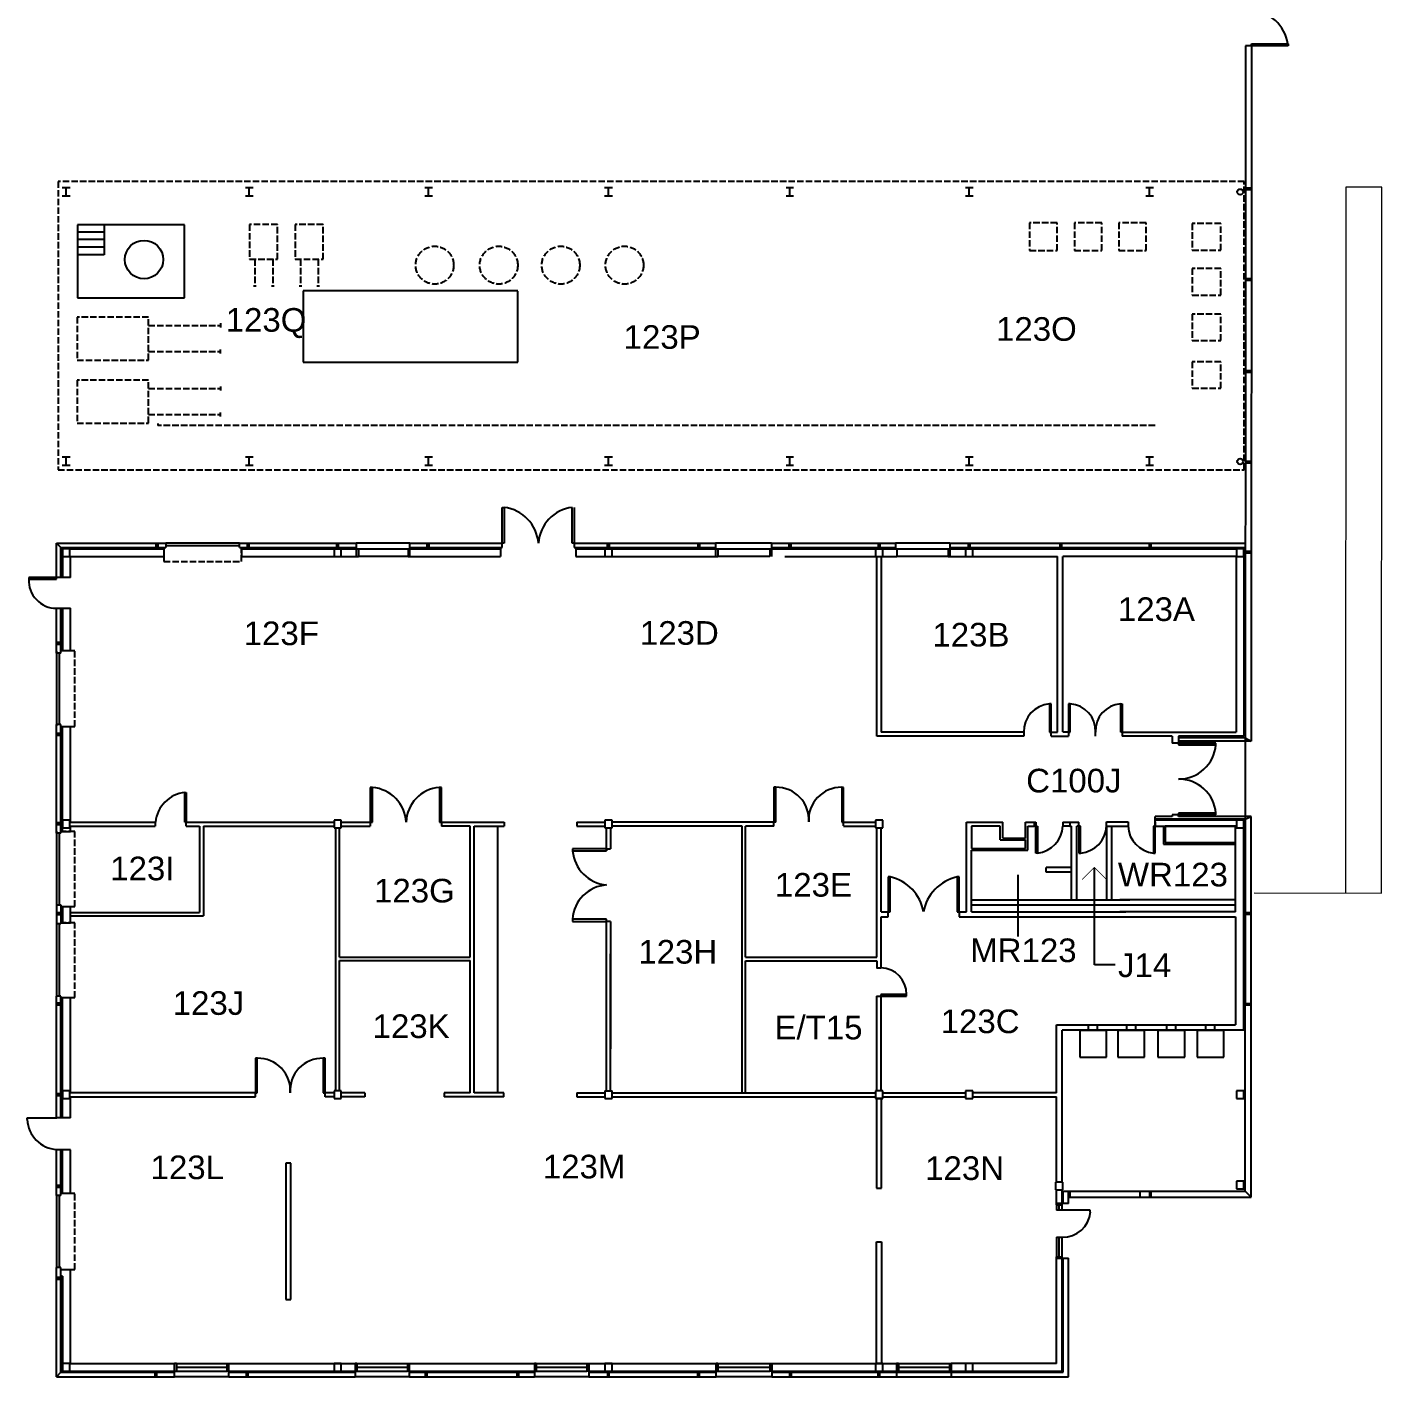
# Model space of a CAD drawing. Header units: inches. Extents: x -3488 to 2453, y 689 to 3968.
# Drawn here: x -1824 to -17, y 689 to 2488 of the extents above; entities that cross this region are included whole.
import ezdxf

# ---------------------------------------------------------------- set-up
doc = ezdxf.new("R2010")
doc.units = ezdxf.units.IN
doc.header["$LTSCALE"] = 96
doc.header["$MEASUREMENT"] = 0
doc.linetypes.add('HIDDEN', pattern=[0.12, 0.09, -0.03])
for name, color, linetype in [('A-DOOR', 4, 'CONTINUOUS'), ('A-EDIT', 9, 'CONTINUOUS'), ('A-FURN', 3, 'CONTINUOUS'), ('A-GLAZ', 3, 'CONTINUOUS'), ('A-PFLR-TEXT', 3, 'CONTINUOUS'), ('A-ROOF-OTLN', 6, 'HIDDEN'), ('A-WALL', 5, 'CONTINUOUS'), ('A-WALL-JAMB', 6, 'CONTINUOUS'), ('ARCH', 9, 'CONTINUOUS'), ('S-COLS', 6, 'CONTINUOUS')]:
    doc.layers.add(name, color=color, linetype=linetype)
doc.layers.add('L-SITE-WALK', color=6, linetype='CONTINUOUS', lineweight=0)
doc.styles.get("Standard").update_dxf_attribs({"font": 'arial.ttf'})

msp = doc.modelspace()

# ---------------------------------------------------------------- linework, layer by layer
at = {"layer": 'A-DOOR'}
for p, q in [((-191.5, 2465.9), (-142.4, 2465.9)), ((-191.5, 2463.1), (-191.5, 2465.9)), ((-142.4, 2463.1), (-191.5, 2463.1)), ((-142.4, 2465.9), (-142.4, 2463.1)), ((-1190.2, 1848.1), (-1187.7, 1848.1)), ((-1190.2, 1800.5), (-1190.2, 1848.1)), ((-1187.7, 1848.1), (-1187.7, 1800.5)), ((-1096.9, 1800.5), (-1096.9, 1848.1)), ((-1094.4, 1848.1), (-1094.4, 1800.5)), ((-1784.7, 1752.3), (-1784.7, 1800.5)), ((-1540.7, 1796.6), (-1639, 1796.6)), ((-1540.7, 1800.3), (-1638.6, 1800.3)), ((-1187.7, 1800.5), (-1190.2, 1800.5)), ((-1094.4, 1800.5), (-1096.9, 1800.5)), ((-1821.6, 1754.4), (-1821.6, 1752.3)), ((-1765.8, 1754.4), (-1821.6, 1754.4)), ((-1821.6, 1752.3), (-1784.7, 1752.3)), ((-1784.6, 1656.6), (-1784.6, 1556.8)), ((-1781, 1653.9), (-1781, 1558.7)), ((-460.6, 1586.2), (-460.6, 1548.5)), ((-458.5, 1586.2), (-460.6, 1586.2)), ((-458.5, 1548.5), (-458.5, 1586.2)), ((-435.1, 1586.2), (-435.1, 1548.5)), ((-432.9, 1586.2), (-435.1, 1586.2)), ((-432.9, 1548.5), (-432.9, 1586.2)), ((-365.7, 1548.5), (-365.7, 1586.2)), ((-365.7, 1586.2), (-363.6, 1586.2)), ((-363.6, 1586.2), (-363.6, 1548.5)), ((-460.6, 1548.5), (-458.5, 1548.5)), ((-435.1, 1548.5), (-432.9, 1548.5)), ((-399.3, 1542.9), (-399.3, 1548.5)), ((-363.6, 1548.5), (-365.7, 1548.5)), ((-363.6, 1548.5), (-365.7, 1548.5)), ((-288.7, 1533.6), (-288.7, 1531.4)), ((-238.9, 1533.6), (-288.7, 1533.6)), ((-288.7, 1531.4), (-238.9, 1531.4)), ((-238.9, 1531.4), (-238.9, 1533.6)), ((-1613.4, 1428.5), (-1613.4, 1468.2)), ((-1613.4, 1468.2), (-1611.6, 1468.2)), ((-1611.6, 1468.2), (-1611.6, 1428.5)), ((-1366.2, 1474.7), (-1366.2, 1428.5)), ((-1363.2, 1474.7), (-1366.2, 1474.7)), ((-1363.2, 1428.5), (-1363.2, 1474.7)), ((-1274.1, 1474.7), (-1274.1, 1428.5)), ((-1271.2, 1474.7), (-1274.1, 1474.7)), ((-1271.2, 1428.5), (-1271.2, 1474.7)), ((-828, 1474.9), (-828, 1428.5)), ((-825.4, 1474.9), (-828, 1474.9)), ((-825.4, 1428.5), (-825.4, 1474.9)), ((-737.7, 1474.8), (-737.7, 1428.6)), ((-735.1, 1474.8), (-737.7, 1474.8)), ((-735.1, 1428.6), (-735.1, 1474.8)), ((-1611.6, 1428.5), (-1613.4, 1428.5)), ((-1613.4, 1428.5), (-1611.6, 1428.5)), ((-1366.2, 1428.5), (-1363.2, 1428.5)), ((-1274.1, 1428.5), (-1271.2, 1428.5)), ((-825.4, 1428.5), (-828, 1428.5)), ((-737.7, 1428.6), (-735.1, 1428.6)), ((-319.8, 1387.3), (-319.8, 1435.9)), ((-288.7, 1440.4), (-288.7, 1438.2)), ((-238.9, 1440.4), (-288.7, 1440.4)), ((-288.7, 1438.2), (-238.9, 1438.2)), ((-238.9, 1438.2), (-238.9, 1440.4)), ((-1784.7, 1416.6), (-1784.7, 1316.8)), ((-1780.8, 1413.7), (-1780.8, 1318.1)), ((-478.9, 1423.3), (-476.7, 1423.3)), ((-478.9, 1387.3), (-478.9, 1423.3)), ((-476.7, 1423.3), (-476.7, 1387.3)), ((-421.4, 1423.3), (-421.4, 1387.3)), ((-419.2, 1423.3), (-421.4, 1423.3)), ((-419.2, 1387.3), (-419.2, 1423.3)), ((-319.8, 1423.3), (-322, 1423.3)), ((-322, 1423.3), (-322, 1387.3)), ((-1051.2, 1393.1), (-1096.5, 1393.1)), ((-1096.5, 1393.1), (-1096.5, 1390.1)), ((-1051.2, 1393.1), (-1051.2, 1390.1)), ((-1051.2, 1390.1), (-1051.2, 1393.1)), ((-1096.5, 1390.1), (-1051.2, 1390.1)), ((-476.7, 1387.3), (-478.9, 1387.3)), ((-421.4, 1387.3), (-419.2, 1387.3)), ((-322, 1387.3), (-319.8, 1387.3)), ((-675.6, 1355.4), (-675.6, 1308.8)), ((-673.1, 1355.4), (-675.6, 1355.4)), ((-673.1, 1308.8), (-673.1, 1355.4)), ((-583.7, 1355.4), (-583.7, 1308.8)), ((-581.2, 1355.4), (-583.7, 1355.4)), ((-581.2, 1308.8), (-581.2, 1355.4)), ((-675.6, 1308.8), (-673.1, 1308.8)), ((-583.7, 1308.8), (-581.2, 1308.8)), ((-1784.5, 1292.8), (-1784.5, 1196.7)), ((-1781, 1292.7), (-1781, 1196.6)), ((-1051.2, 1299.2), (-1096.5, 1299.2)), ((-1096.5, 1299.2), (-1096.5, 1296.2)), ((-1096.5, 1296.2), (-1051.2, 1296.2)), ((-1051.2, 1296.2), (-1051.2, 1299.2)), ((-1051.2, 1296.2), (-1051.2, 1299.2)), ((-685.3, 1198.8), (-685.3, 1196.4)), ((-651.2, 1198.8), (-685.3, 1198.8)), ((-685.3, 1196.4), (-651.2, 1196.4)), ((-651.2, 1196.4), (-651.2, 1198.8)), ((-1519.4, 1113.9), (-1519.4, 1067.6)), ((-1516.8, 1113.9), (-1519.4, 1113.9)), ((-1516.8, 1067.6), (-1516.8, 1113.9)), ((-1429.1, 1113.8), (-1429.1, 1067.6)), ((-1426.5, 1113.8), (-1429.1, 1113.8)), ((-1426.5, 1067.6), (-1426.5, 1113.8)), ((-1519.4, 1067.6), (-1516.8, 1067.6)), ((-1429.1, 1067.6), (-1426.5, 1067.6)), ((-1823.7, 1031.9), (-1823.7, 1034.5)), ((-1823.7, 1034.5), (-1784.1, 1034.5)), ((-1784.5, 930.6), (-1784.5, 834.8)), ((-1781, 930.6), (-1781, 835.1)), ((-406.2, 911.1), (-443.9, 911.1)), ((-406.2, 909), (-406.2, 911.1))]:
    msp.add_line(p, q, dxfattribs=at)
at = {"layer": 'A-DOOR', "linetype": 'HIDDEN'}
for p, q in [((-1538, 1775.8), (-1538, 1794.2)), ((-1641.5, 1783), (-1641.5, 1775.8)), ((-1641.5, 1775.8), (-1538, 1775.8)), ((-1760.2, 1656.9), (-1778.6, 1656.9)), ((-1760.2, 1555.8), (-1760.2, 1656.9)), ((-1767.4, 1555.8), (-1760.2, 1555.8)), ((-1760, 1415.8), (-1778.4, 1415.8)), ((-1760, 1315.9), (-1760, 1415.8)), ((-1767.2, 1315.9), (-1760, 1315.9)), ((-1760.2, 1294.3), (-1778.6, 1294.3)), ((-1760.2, 1194.6), (-1760.2, 1294.3)), ((-1767.4, 1194.6), (-1760.2, 1194.6)), ((-1760.2, 933.6), (-1778.6, 933.6)), ((-1760.2, 832.1), (-1760.2, 933.6)), ((-1767.4, 832.1), (-1760.2, 832.1))]:
    msp.add_line(p, q, dxfattribs=at)
at = {"layer": 'A-DOOR'}
for centre, radius, start, end in [((-194.9, 2457.9), 52.8, 8.6874, 86.4389), ((-1194.4, 1795.8), 52.7, 5.0794, 82.6595), ((-1090.8, 1797.2), 51.2, 96.7675, 176.3283), ((-1784.4, 1750.7), 37.2, 177.4896, 269.6268), ((-457.8, 1549.4), 36.9, 94.4781, 181.8161), ((-435.4, 1550.1), 36.2, 357.4937, 85.965), ((-363.2, 1550.1), 36.2, 94.035, 182.5063), ((-288.3, 1535.5), 49.6, 269.6, 355.2487), ((-288.3, 1436.3), 49.6, 4.7513, 90.4), ((-1608.2, 1423.8), 44.7, 96.5373, 173.8946), ((-1367.5, 1425.7), 49.2, 3.2218, 84.9981), ((-1270.4, 1426.9), 48, 94.4501, 178.1287), ((-824.6, 1431.7), 43.2, 355.997, 91.0133), ((-738.5, 1431.7), 43.2, 88.9867, 184.003), ((-480.6, 1424.9), 37.9, 275.9668, 357.5103), ((-422.2, 1424.9), 37.7, 274.8311, 357.5889), ((-318, 1424.9), 37.9, 182.4897, 264.0332), ((-1046.5, 1394.7), 50.2, 185.1657, 264.6557), ((-684.7, 1299.9), 56.7, 9.0025, 78.1595), ((-571.2, 1298.4), 58.4, 102.3417, 169.7594), ((-1048.1, 1296.3), 48.5, 93.5907, 176.5878), ((-686.3, 1199.3), 35.1, 359.2057, 88.3799), ((-1516, 1070.6), 43.2, 355.997, 91.0133), ((-1429.9, 1070.6), 43.2, 88.9867, 184.003), ((-1781.2, 1034.5), 42.6, 183.4892, 266.0788), ((-442.2, 911.5), 36.2, 267.4937, 355.965)]:
    msp.add_arc(centre, radius, start, end, dxfattribs=at)
at = {"layer": 'A-EDIT'}
for p, q in [((-1651.5, 1794.6), (-1651.5, 1800.5)), ((-1649.2, 1794.6), (-1649.2, 1800.5)), ((-688.8, 1794.6), (-688.8, 1800.5)), ((-686.5, 1794.6), (-686.5, 1800.5)), ((-1414.5, 1431), (-1414.5, 1420.8)), ((-1404.9, 1431), (-1414.5, 1431)), ((-1404.9, 1420.8), (-1404.9, 1431)), ((-1053.4, 1431), (-1053.4, 1420.8)), ((-1043.7, 1431), (-1053.4, 1431)), ((-1043.7, 1420.8), (-1043.7, 1431)), ((-682.9, 1431), (-692.6, 1431)), ((-692.6, 1431), (-692.6, 1420.8)), ((-682.9, 1420.8), (-682.9, 1431)), ((-481.2, 1428.5), (-481.2, 1423.3)), ((-478.9, 1428.5), (-478.9, 1423.3)), ((-319.8, 1428.8), (-319.8, 1423.3)), ((-1414.5, 1420.8), (-1404.9, 1420.8)), ((-1196.5, 1423.3), (-1196.5, 1067.6)), ((-1053.4, 1420.8), (-1043.7, 1420.8)), ((-692.6, 1420.8), (-682.9, 1420.8)), ((-478.9, 1423.3), (-481.2, 1423.3)), ((-408.6, 1150.6), (-408.6, 1158.1)), ((-396.7, 1150.6), (-396.7, 1158.1)), ((-357.7, 1150.6), (-357.7, 1158.1)), ((-345.7, 1150.6), (-345.7, 1158.1)), ((-304.1, 1150.6), (-304.1, 1158.1)), ((-292.2, 1150.6), (-292.2, 1158.1)), ((-252, 1150.6), (-252, 1158.1)), ((-240.1, 1150.6), (-240.1, 1158.1)), ((-384.8, 1150.6), (-420.3, 1150.6)), ((-420.3, 1150.6), (-420.3, 1115.3)), ((-384.8, 1115.3), (-384.8, 1150.6)), ((-369.5, 1150.6), (-369.5, 1115.3)), ((-333.9, 1150.6), (-369.5, 1150.6)), ((-333.9, 1115.3), (-333.9, 1150.6)), ((-316, 1150.6), (-316, 1115.3)), ((-280.3, 1150.6), (-316, 1150.6)), ((-280.3, 1115.3), (-280.3, 1150.6)), ((-263.9, 1150.6), (-263.9, 1115.3)), ((-228.2, 1150.6), (-263.9, 1150.6)), ((-228.2, 1115.3), (-228.2, 1150.6)), ((-420.3, 1115.3), (-384.8, 1115.3)), ((-369.5, 1115.3), (-333.9, 1115.3)), ((-316, 1115.3), (-280.3, 1115.3)), ((-263.9, 1115.3), (-228.2, 1115.3)), ((-1776.5, 1070.2), (-1776.5, 1060)), ((-1766.8, 1070.2), (-1776.5, 1070.2)), ((-1766.8, 1060), (-1766.8, 1070.2)), ((-1404.9, 1070.2), (-1414.5, 1070.2)), ((-1414.5, 1070.2), (-1414.5, 1060)), ((-1404.9, 1060), (-1404.9, 1070.2)), ((-1053.4, 1070.2), (-1053.4, 1060)), ((-1043.7, 1060), (-1043.7, 1070.2)), ((-682.9, 1070.2), (-692.6, 1070.2)), ((-692.6, 1070.2), (-692.6, 1060)), ((-682.9, 1060), (-682.9, 1070.2)), ((-1776.5, 1060), (-1766.8, 1060)), ((-1414.5, 1060), (-1404.9, 1060)), ((-1053.4, 1060), (-1043.7, 1060)), ((-692.6, 1060), (-682.9, 1060)), ((-684.4, 1060), (-691.2, 1060))]:
    msp.add_line(p, q, dxfattribs=at)
for centre in [(-206.4, 2268.6), (-206.4, 1909.2)]:
    msp.add_circle(centre, 3.84, dxfattribs=at)
at = {"layer": 'A-FURN'}
for p, q in [((-1756.6, 2224.6), (-1756.6, 2127.2)), ((-1614, 2224.6), (-1756.6, 2224.6)), ((-1721.2, 2224.6), (-1721.2, 2184.9)), ((-1614, 2127.2), (-1614, 2224.6)), ((-1721.2, 2214.7), (-1756.6, 2214.7)), ((-1721.2, 2205.2), (-1756.6, 2205.2)), ((-1721.2, 2194.7), (-1756.6, 2194.7)), ((-1721.2, 2184.9), (-1756.6, 2184.9)), ((-1169.5, 2136.6), (-1455.7, 2136.6)), ((-1455.7, 2136.6), (-1455.7, 2041.8)), ((-1169.4, 2041.6), (-1169.4, 2136.4)), ((-1756.6, 2127.2), (-1614, 2127.2)), ((-1455.7, 2041.8), (-1169.5, 2041.8))]:
    msp.add_line(p, q, dxfattribs=at)
at = {"layer": 'A-FURN', "linetype": 'HIDDEN'}
for p, q in [((-1527.1, 2225.3), (-1527.1, 2178.7)), ((-1489.9, 2225.3), (-1527.1, 2225.3)), ((-1489.9, 2178.7), (-1489.9, 2225.3)), ((-1466.4, 2225.3), (-1466.4, 2178.7)), ((-1429.2, 2225.3), (-1466.4, 2225.3)), ((-1429.2, 2178.7), (-1429.2, 2225.3)), ((-487.2, 2227.4), (-487.2, 2190.4)), ((-450.5, 2227.4), (-487.2, 2227.4)), ((-450.5, 2190.4), (-450.5, 2227.4)), ((-427.3, 2227.4), (-427.3, 2190.4)), ((-390.9, 2227.4), (-427.3, 2227.4)), ((-390.9, 2190.4), (-390.9, 2227.4)), ((-368.3, 2227.4), (-368.3, 2190.4)), ((-331.8, 2227.4), (-368.3, 2227.4)), ((-331.8, 2190.4), (-331.8, 2227.4)), ((-270.3, 2226.3), (-270.3, 2190.9)), ((-232, 2226.3), (-270.3, 2226.3)), ((-232, 2190.9), (-232, 2226.3)), ((-487.2, 2190.4), (-450.5, 2190.4)), ((-427.3, 2190.4), (-390.9, 2190.4)), ((-368.3, 2190.4), (-331.8, 2190.4)), ((-270.3, 2190.9), (-232, 2190.9)), ((-1527.1, 2178.7), (-1489.9, 2178.7)), ((-1520.1, 2178.7), (-1520.1, 2143.1)), ((-1496.3, 2178.7), (-1496.3, 2143.1)), ((-1466.4, 2178.7), (-1429.2, 2178.7)), ((-1459.4, 2178.7), (-1459.4, 2143.1)), ((-1435.6, 2178.7), (-1435.6, 2143.1)), ((-270.3, 2166.5), (-270.3, 2131.1)), ((-232, 2166.5), (-270.3, 2166.5)), ((-232, 2131.1), (-232, 2166.5)), ((-1518.3, 2143.1), (-1521.8, 2143.1)), ((-1494.5, 2143.1), (-1498, 2143.1)), ((-1457.6, 2143.1), (-1461.1, 2143.1)), ((-1433.8, 2143.1), (-1437.3, 2143.1)), ((-270.3, 2131.1), (-232, 2131.1)), ((-1757.1, 2101.6), (-1757.1, 2044.4)), ((-1661.9, 2101.6), (-1757.1, 2101.6)), ((-1661.9, 2044.4), (-1661.9, 2101.6)), ((-270.3, 2105.8), (-270.3, 2070.4)), ((-232, 2105.8), (-270.3, 2105.8)), ((-232, 2070.4), (-232, 2105.8)), ((-1661.9, 2090.7), (-1565.5, 2090.7)), ((-1565.5, 2087.9), (-1565.5, 2093.4)), ((-270.3, 2070.4), (-232, 2070.4)), ((-1757.1, 2044.4), (-1661.9, 2044.4)), ((-1661.9, 2056), (-1566.1, 2056)), ((-1566.1, 2053.2), (-1566.1, 2058.7)), ((-270.3, 2042.2), (-270.3, 2006.8)), ((-232, 2042.2), (-270.3, 2042.2)), ((-232, 2006.8), (-232, 2042.2)), ((-1757.1, 2017.6), (-1757.1, 1960.4)), ((-1661.9, 2017.6), (-1757.1, 2017.6)), ((-1661.9, 1960.4), (-1661.9, 2017.6)), ((-1661.9, 2006.6), (-1565.5, 2006.6)), ((-1565.5, 2003.9), (-1565.5, 2009.4)), ((-270.3, 2006.8), (-232, 2006.8)), ((-1661.9, 1971.9), (-1566.1, 1971.9)), ((-1566.1, 1969.2), (-1566.1, 1974.7)), ((-1757.1, 1960.4), (-1661.9, 1960.4)), ((-1649.4, 1959.8), (-1649.4, 1957.2)), ((-319.8, 1957.2), (-1649.4, 1957.2))]:
    msp.add_line(p, q, dxfattribs=at)
at = {"layer": 'A-FURN'}
msp.add_circle((-1667.8, 2178.4), 25.6, dxfattribs=at)
at = {"layer": 'A-FURN', "linetype": 'HIDDEN'}
for centre in [(-1280.3, 2170.9), (-1194.9, 2170.9), (-1112.2, 2170.9), (-1027.2, 2170.9)]:
    msp.add_circle(centre, 25.3, dxfattribs=at)
at = {"layer": 'A-GLAZ'}
for p, q in [((-451.2, 918.4), (-451.2, 911.1)), ((-447.6, 911.1), (-447.6, 918.4)), ((-443.9, 911.1), (-443.9, 918.4)), ((-451.3, 875.4), (-451.4, 849.2)), ((-447.6, 849.2), (-447.6, 875.4)), ((-443.9, 849.2), (-443.9, 875.4)), ((-1624.7, 706.9), (-1557.3, 706.9)), ((-1384, 706.9), (-1316.5, 706.9)), ((-1145.1, 706.9), (-1077.4, 706.9)), ((-902.9, 706.9), (-833.5, 706.9)), ((-662.1, 706.9), (-594.1, 706.9)), ((-1624.7, 701.8), (-1557.3, 701.8)), ((-1624.7, 696.7), (-1557.3, 696.7)), ((-1384, 701.8), (-1316.5, 701.8)), ((-1384, 696.7), (-1316.5, 696.7)), ((-1145.1, 701.8), (-1077.4, 701.8)), ((-1145.1, 696.7), (-1077.4, 696.7)), ((-902.9, 701.8), (-833.5, 701.8)), ((-902.9, 696.7), (-833.5, 696.7)), ((-662.1, 701.8), (-594.1, 701.8)), ((-662.1, 696.7), (-594.1, 696.7))]:
    msp.add_line(p, q, dxfattribs=at)
at = {"layer": 'A-PFLR-TEXT'}
for p, q in [((-502.3, 1276.2), (-502.3, 1358.2)), ((-400.8, 1238.5), (-400.8, 1367.6)), ((-373.1, 1238.5), (-400.8, 1238.5))]:
    msp.add_line(p, q, dxfattribs=at)
at = {"layer": 'A-PFLR-TEXT', "const_width": 1}
msp.add_lwpolyline([(-384.6, 1352), (-400.9, 1368.3), (-417.2, 1352)], dxfattribs=at)
at = {"layer": 'A-ROOF-OTLN', "linetype": 'HIDDEN'}
msp.add_lwpolyline([(-1782.4, 2282.5), (-1782.4, 1898.3), (-200.9, 1898.3), (-200.9, 2282.5)], close=True, dxfattribs=at)
at = {"layer": 'A-WALL'}
for p, q in [((-199.4, 2463.1), (-199.7, 1184.5)), ((-191.7, 2463.1), (-199.4, 2463.1)), ((-191.5, 2463.1), (-191.6, 1536.4)), ((-191.6, 2273.6), (-199.7, 2273.6)), ((-191.6, 2271.3), (-199.7, 2271.3)), ((-191.6, 2152.8), (-200.9, 2152.8)), ((-191.6, 2150.5), (-199.5, 2150.5)), ((-191.6, 2030), (-199.6, 2030)), ((-191.6, 2027.7), (-199.6, 2027.7)), ((-191.6, 1909.2), (-199.7, 1909.2)), ((-191.6, 1907), (-199.7, 1907)), ((-1784.7, 1800.5), (-1638.9, 1800.5)), ((-1784.7, 1800.5), (-1778.6, 1794.6)), ((-1778.6, 1794.6), (-1638.9, 1794.6)), ((-1778.6, 1754.4), (-1778.6, 1794.6)), ((-1766.8, 1792.8), (-1641.5, 1792.8)), ((-1641.5, 1794.6), (-1641.5, 1782.5)), ((-1638.9, 1800.5), (-1638.9, 1794.6)), ((-1540.7, 1800.5), (-1385.2, 1800.5)), ((-1540.7, 1794.6), (-1540.7, 1800.3)), ((-1540.7, 1794.6), (-1385.2, 1794.6)), ((-1537.9, 1794.6), (-1537.9, 1782.5)), ((-1537.9, 1792.8), (-1382.1, 1792.8)), ((-1530, 1794.6), (-1530, 1800.5)), ((-1527.7, 1794.6), (-1527.7, 1800.5)), ((-1404.9, 1792.8), (-1414.5, 1792.8)), ((-1414.5, 1792.8), (-1414.5, 1782.5)), ((-1410.8, 1794.6), (-1410.8, 1800.5)), ((-1408.5, 1794.6), (-1408.5, 1800.5)), ((-1404.9, 1782.5), (-1404.9, 1792.8)), ((-1313.3, 1800.5), (-1385.2, 1800.5)), ((-1385.2, 1800.5), (-1385.2, 1782.5)), ((-1382.1, 1792.8), (-1315.7, 1792.8)), ((-1382.1, 1792.8), (-1382.1, 1782.5)), ((-1315.7, 1792.8), (-1192.6, 1792.8)), ((-1315.7, 1792.8), (-1315.7, 1782.5)), ((-1313.3, 1800.5), (-1190.2, 1800.5)), ((-1313.3, 1782.5), (-1313.3, 1800.5)), ((-1313.3, 1794.6), (-1190.2, 1794.6)), ((-1290.2, 1794.6), (-1290.2, 1800.5)), ((-1287.8, 1794.6), (-1287.8, 1800.5)), ((-1192.6, 1794.6), (-1192.6, 1782.5)), ((-1190.2, 1794.6), (-1190.2, 1800.5)), ((-1094.4, 1800.5), (-905.7, 1800.5)), ((-1094.4, 1800.5), (-1094.4, 1794.6)), ((-1094.4, 1794.6), (-905.7, 1794.6)), ((-1092.2, 1794.6), (-1092.2, 1782.5)), ((-1092.2, 1792.8), (-902.9, 1792.8)), ((-1049.7, 1794.6), (-1049.7, 1800.5)), ((-1047.3, 1794.6), (-1047.3, 1800.5)), ((-929.2, 1794.6), (-929.2, 1800.5)), ((-926.8, 1794.6), (-926.8, 1800.5)), ((-831.2, 1800.5), (-905.7, 1800.5)), ((-905.7, 1800.5), (-905.7, 1782.5)), ((-902.9, 1792.8), (-902.9, 1782.5)), ((-902.9, 1792.8), (-833.6, 1792.8)), ((-833.6, 1792.8), (-833.6, 1782.5)), ((-833.6, 1792.8), (-664, 1792.8)), ((-831.2, 1800.5), (-831.2, 1782.5)), ((-831.2, 1800.5), (-666, 1800.5)), ((-831.2, 1794.6), (-666, 1794.6)), ((-807.5, 1794.6), (-807.5, 1800.5)), ((-805.2, 1794.6), (-805.2, 1800.5)), ((-593.4, 1800.5), (-666, 1800.5)), ((-666, 1800.5), (-666, 1792.8)), ((-664, 1792.8), (-595.6, 1792.8)), ((-664, 1792.8), (-664, 1782.5)), ((-595.6, 1792.8), (-211.2, 1792.8)), ((-595.6, 1792.8), (-595.6, 1782.5)), ((-593.4, 1800.5), (-199.6, 1800.5)), ((-593.4, 1800.5), (-593.4, 1782.5)), ((-593.4, 1794.6), (-199.6, 1794.6)), ((-568.7, 1794.6), (-568.7, 1800.5)), ((-566.4, 1794.6), (-566.4, 1800.5)), ((-446.4, 1794.6), (-446.4, 1800.5)), ((-444.1, 1794.6), (-444.1, 1800.5)), ((-327.4, 1794.6), (-327.4, 1800.5)), ((-325.1, 1794.6), (-325.1, 1800.5)), ((-191.6, 1789.1), (-199.7, 1789.1)), ((-1776.5, 1787.6), (-1776.5, 1754.4)), ((-1765.8, 1782.5), (-1641.5, 1782.5)), ((-1765.8, 1754.4), (-1765.8, 1782.5)), ((-1537.9, 1782.5), (-1382.1, 1782.5)), ((-1414.5, 1782.5), (-1404.9, 1782.5)), ((-1315.7, 1782.5), (-1382.1, 1782.5)), ((-1315.7, 1782.5), (-1192.6, 1782.5)), ((-1092.2, 1782.5), (-902.9, 1782.5)), ((-833.6, 1782.5), (-902.9, 1782.5)), ((-813.3, 1782.5), (-664, 1782.5)), ((-691, 1542.9), (-691, 1782.5)), ((-685.2, 1782.5), (-685.2, 1548.2)), ((-595.6, 1782.5), (-664, 1782.5)), ((-595.6, 1782.5), (-450.1, 1782.5)), ((-450.1, 1548.3), (-450.1, 1782.5)), ((-442.9, 1548.9), (-442.9, 1782.5)), ((-211.9, 1782.5), (-442.9, 1782.5)), ((-211.9, 1782.5), (-211.9, 1548.5)), ((-201.6, 1782.5), (-201.6, 1542.9)), ((-191.6, 1786.9), (-199.7, 1786.9)), ((-1784.7, 1653.9), (-1784.7, 1713.5)), ((-1784.7, 1713.5), (-1765.8, 1713.5)), ((-1778.6, 1653.9), (-1778.6, 1713.5)), ((-1776.5, 1713.5), (-1776.5, 1656.8)), ((-1765.8, 1656.8), (-1765.8, 1713.5)), ((-1778.6, 1668), (-1784.7, 1668)), ((-1778.6, 1665.2), (-1784.7, 1665.2)), ((-1778.6, 1653.9), (-1784.7, 1653.9)), ((-1765.8, 1656.8), (-1778.6, 1656.8)), ((-1778.6, 1558.7), (-1784.7, 1558.7)), ((-1784.7, 1413.7), (-1784.7, 1558.7)), ((-1778.6, 1413.7), (-1778.6, 1558.7)), ((-1778.6, 1555.8), (-1765.8, 1555.8)), ((-1776.5, 1416), (-1776.5, 1555.8)), ((-1765.8, 1428.5), (-1765.8, 1555.8)), ((-1778.6, 1546.8), (-1784.7, 1546.8)), ((-1778.6, 1544), (-1784.7, 1544)), ((-494.7, 1542.9), (-691, 1542.9)), ((-494.7, 1548.2), (-685.2, 1548.2)), ((-494.7, 1548.2), (-494.7, 1542.9)), ((-458.5, 1542.9), (-458.5, 1548.5)), ((-458.5, 1548.5), (-450.1, 1548.5)), ((-458.5, 1542.9), (-435.1, 1542.9)), ((-435.1, 1548.5), (-442.9, 1548.5)), ((-435.1, 1548.5), (-435.1, 1542.9)), ((-363.6, 1548.5), (-363.6, 1542.9)), ((-363.6, 1548.5), (-211.9, 1548.5)), ((-296.9, 1542.9), (-363.6, 1542.9)), ((-296.9, 1542.9), (-296.9, 1533.6)), ((-288.7, 1542.9), (-288.7, 1533.6)), ((-201.6, 1542.9), (-288.7, 1542.9)), ((-199.7, 1540.7), (-288.7, 1540.7)), ((-191.6, 1536.4), (-288.7, 1536.4)), ((-199.7, 1540.7), (-191.6, 1536.4)), ((-288.7, 1533.6), (-296.9, 1533.6)), ((-1778.6, 1427.5), (-1784.7, 1427.5)), ((-1765.8, 1428.5), (-1653, 1428.5)), ((-1653, 1428.5), (-1653, 1423.3)), ((-1611.6, 1423.3), (-1611.6, 1428.5)), ((-1611.6, 1428.5), (-1414.5, 1428.5)), ((-1404.9, 1428.5), (-1366.2, 1428.5)), ((-1366.2, 1428.5), (-1366.2, 1423.3)), ((-1271.2, 1428.5), (-1187.6, 1428.5)), ((-1271.2, 1428.5), (-1271.2, 1423.3)), ((-1187.6, 1428.5), (-1187.6, 1423.3)), ((-1090.6, 1428.5), (-1053.4, 1428.5)), ((-1090.6, 1428.5), (-1090.6, 1423.3)), ((-828, 1428.5), (-1043.7, 1428.5)), ((-828, 1423.3), (-828, 1428.5)), ((-735.3, 1428.5), (-692.6, 1428.5)), ((-735.1, 1423.5), (-735.1, 1428.6)), ((-571.1, 1428.5), (-523, 1428.5)), ((-571.1, 1308.8), (-571.1, 1428.5)), ((-523, 1407), (-523, 1428.5)), ((-492.7, 1428.5), (-478.9, 1428.5)), ((-492.7, 1407), (-492.7, 1428.5)), ((-442.8, 1428.5), (-421.4, 1428.5)), ((-442.8, 1428.5), (-442.8, 1423.3)), ((-433.6, 1428.5), (-433.6, 1423.3)), ((-421.4, 1423.3), (-421.4, 1428.5)), ((-384.6, 1428.8), (-355.8, 1428.8)), ((-384.6, 1423.3), (-384.6, 1428.8)), ((-355.8, 1428.8), (-355.8, 1423.3)), ((-296.9, 1435.9), (-319.8, 1435.9)), ((-199.7, 1432.6), (-319.8, 1432.6)), ((-211.2, 1431), (-319.8, 1431)), ((-296.9, 1438.2), (-296.9, 1435.9)), ((-288.7, 1438.2), (-296.9, 1438.2)), ((-288.7, 1435.9), (-288.7, 1438.2)), ((-191.6, 1435.9), (-288.7, 1435.9)), ((-199.7, 1432.6), (-191.6, 1435.9)), ((-199.7, 936.6), (-199.7, 1432.6)), ((-191.6, 928.4), (-191.6, 1435.9)), ((-1778.6, 1424.7), (-1784.7, 1424.7)), ((-1778.6, 1413.7), (-1784.7, 1413.7)), ((-1778.6, 1416), (-1765.8, 1416)), ((-1765.8, 1423.3), (-1653, 1423.3)), ((-1765.8, 1416), (-1765.8, 1423.3)), ((-1611.6, 1423.3), (-1593.8, 1423.3)), ((-1593.8, 1423.3), (-1593.8, 1307.9)), ((-1588.7, 1423.3), (-1414.5, 1423.3)), ((-1588.7, 1423.3), (-1588.7, 1303.4)), ((-1412, 1070.2), (-1412, 1420.8)), ((-1407.3, 1248.4), (-1407.3, 1420.8)), ((-1404.9, 1423.3), (-1366.2, 1423.3)), ((-1232.8, 1423.3), (-1271.2, 1423.3)), ((-1232.8, 1248.4), (-1232.8, 1423.3)), ((-1227.6, 1423.3), (-1187.6, 1423.3)), ((-1227.6, 1067.6), (-1227.6, 1423.3)), ((-1090.6, 1423.3), (-1053.4, 1423.3)), ((-1051.2, 1393.1), (-1051.2, 1420.8)), ((-1046, 1420.8), (-1046, 1393.1)), ((-922.9, 1423.3), (-1043.7, 1423.3)), ((-870.4, 1423.3), (-922.9, 1423.3)), ((-870.4, 1067.6), (-870.4, 1423.3)), ((-865.9, 1248.3), (-865.9, 1423.3)), ((-828, 1423.3), (-865.9, 1423.3)), ((-735.3, 1423.3), (-692.6, 1423.3)), ((-691, 1248.3), (-691, 1420.8)), ((-685.2, 1308.8), (-685.2, 1420.8)), ((-564.7, 1423.3), (-564.7, 1393.3)), ((-526.2, 1423.3), (-564.7, 1423.3)), ((-526.2, 1405), (-526.2, 1423.3)), ((-489.5, 1423.3), (-481.2, 1423.3)), ((-489.5, 1391.3), (-489.5, 1423.3)), ((-433.6, 1423.3), (-442.8, 1423.3)), ((-433.6, 1423.3), (-431.3, 1423.3)), ((-431.3, 1368.1), (-431.3, 1423.3)), ((-424.1, 1368.1), (-424.1, 1423.3)), ((-421.4, 1423.3), (-424.1, 1423.3)), ((-384.6, 1423.3), (-355.8, 1423.3)), ((-384.1, 1325), (-384.1, 1423.3)), ((-377.4, 1325), (-377.4, 1423.3)), ((-319.8, 1423.3), (-212.6, 1423.3)), ((-308.6, 1423.3), (-308.6, 1399.3)), ((-306.6, 1423.3), (-306.6, 1401.3)), ((-212.6, 1423.3), (-306.6, 1423.3)), ((-212.6, 1308.8), (-212.6, 1423.3)), ((-201.6, 1151.4), (-201.6, 1420.8)), ((-1051.2, 1393.1), (-1046, 1393.1)), ((-564.7, 1393.3), (-492.7, 1393.3)), ((-564.7, 1308.8), (-564.7, 1391.3)), ((-564.7, 1391.3), (-489.5, 1391.3)), ((-526.2, 1405), (-492.7, 1405)), ((-523, 1407), (-492.7, 1407)), ((-493.2, 1407), (-492.7, 1407)), ((-492.7, 1393.3), (-492.7, 1405)), ((-308.6, 1399.3), (-212.6, 1399.3)), ((-306.6, 1401.3), (-212.6, 1401.3)), ((-431.3, 1325), (-431.3, 1384.4)), ((-424.1, 1325), (-424.1, 1384.4)), ((-431.3, 1368.1), (-465, 1368.1)), ((-465, 1362), (-465, 1368.1)), ((-431.3, 1362), (-465, 1362)), ((-564.7, 1325), (-353.6, 1325)), ((-212.6, 1325), (-367, 1325)), ((-1784.7, 1318.2), (-1784.7, 1292.8)), ((-1784.7, 1318.2), (-1778.6, 1318.2)), ((-1778.6, 1307.5), (-1784.7, 1307.5)), ((-1778.6, 1304.8), (-1784.7, 1304.8)), ((-1778.6, 1318.2), (-1778.6, 1292.8)), ((-1778.6, 1316), (-1765.8, 1316)), ((-1776.5, 1316), (-1776.5, 1294.4)), ((-1765.8, 1294.4), (-1765.8, 1316)), ((-1765.8, 1307.9), (-1593.8, 1307.9)), ((-1765.8, 1303.4), (-1588.7, 1303.4)), ((-685.2, 1308.8), (-675.6, 1308.8)), ((-685.2, 1302.1), (-675.6, 1302.1)), ((-685.2, 1234.5), (-685.2, 1302.1)), ((-675.6, 1302.1), (-675.6, 1308.8)), ((-581.2, 1308.8), (-571.1, 1308.8)), ((-581.2, 1308.8), (-581.2, 1302.1)), ((-581.2, 1302.1), (-212.4, 1302.1)), ((-564.7, 1318.3), (-212.4, 1318.3)), ((-564.7, 1308.8), (-358.9, 1308.8)), ((-212.6, 1308.8), (-367, 1308.8)), ((-212.6, 1302.2), (-212.6, 1158.1)), ((-191.6, 1307.4), (-199.7, 1307.4)), ((-191.6, 1305.5), (-199.7, 1305.5)), ((-1778.6, 1292.8), (-1784.5, 1292.8)), ((-1778.6, 1294.4), (-1765.8, 1294.4)), ((-1051.2, 1177.1), (-1051.2, 1296.2)), ((-1046, 1296.2), (-1051.2, 1296.2)), ((-1046, 1296.2), (-1046, 1177.1)), ((-1407.3, 1248.4), (-1232.8, 1248.4)), ((-1046, 1174), (-1046, 1253)), ((-865.9, 1248.3), (-691, 1248.3)), ((-1407.3, 1243.9), (-1232.8, 1243.9)), ((-1407.3, 1070.2), (-1407.3, 1243.9)), ((-1232.8, 1067.6), (-1232.8, 1243.9)), ((-865.9, 1243.5), (-691, 1243.5)), ((-865.9, 1067.6), (-865.9, 1243.5)), ((-691.1, 1234.4), (-685.3, 1234.4)), ((-691, 1243.5), (-691, 1234.4)), ((-1784.7, 1034.5), (-1784.7, 1196.6)), ((-1778.6, 1196.6), (-1784.7, 1196.6)), ((-1778.6, 1034.5), (-1778.6, 1196.6)), ((-1778.6, 1194.6), (-1765.8, 1194.6)), ((-1776.5, 1034.5), (-1776.5, 1194.6)), ((-1765.8, 1067.6), (-1765.8, 1194.6)), ((-691.1, 1196.4), (-685.3, 1196.4)), ((-691, 1070.2), (-691, 1196.5)), ((-685.2, 1070.2), (-685.2, 1196.5)), ((-1778.6, 1187.3), (-1784.7, 1187.3)), ((-1778.6, 1184.6), (-1784.7, 1184.6)), ((-1051.2, 1070.2), (-1051.2, 1181.9)), ((-1046, 1181.9), (-1046, 1126.1)), ((-1046, 1070), (-1046, 1181.9)), ((-191.6, 1186.2), (-199.7, 1186.2)), ((-191.6, 1184.4), (-199.7, 1184.4)), ((-451.4, 1158.1), (-212.6, 1158.1)), ((-451.4, 1067.6), (-451.4, 1158.1)), ((-201.6, 1151.4), (-443.9, 1151.4)), ((-443.9, 948.6), (-443.9, 1151.4)), ((-1778.6, 1066.5), (-1784.7, 1066.5)), ((-1519.4, 1067.6), (-1765.8, 1067.6)), ((-1519.4, 1062.5), (-1519.4, 1067.6)), ((-1414.5, 1067.6), (-1427.5, 1067.6)), ((-1426.5, 1062.5), (-1426.5, 1067.6)), ((-1373.6, 1067.6), (-1404.9, 1067.6)), ((-1373.6, 1067.6), (-1373.6, 1062.5)), ((-1267.6, 1067.6), (-1267.6, 1062.5)), ((-1232.8, 1067.6), (-1267.6, 1067.6)), ((-1188.3, 1067.6), (-1227.6, 1067.6)), ((-1188.3, 1062.5), (-1188.3, 1067.6)), ((-1090.8, 1067.6), (-1053.4, 1067.6)), ((-1090.8, 1067.6), (-1090.8, 1062.5)), ((-1043.8, 1067.6), (-692.6, 1067.6)), ((-682.9, 1067.6), (-572.5, 1067.6)), ((-451.4, 1067.6), (-562.8, 1067.6)), ((-1778.6, 1063.7), (-1784.7, 1063.7)), ((-1765.8, 1034.5), (-1765.8, 1062.5)), ((-1765.8, 1062.5), (-1519.4, 1062.5)), ((-1414.5, 1062.5), (-1426.5, 1062.5)), ((-1373.6, 1062.5), (-1404.9, 1062.5)), ((-1188.3, 1062.5), (-1267.6, 1062.5)), ((-1090.8, 1062.5), (-1053.4, 1062.5)), ((-1043.7, 1062.5), (-692.6, 1062.5)), ((-691.2, 1060), (-691.2, 940.7)), ((-684.4, 940.7), (-684.4, 1060)), ((-682.9, 1062.5), (-572.5, 1062.5)), ((-562.8, 1062.5), (-451.4, 1062.5)), ((-451.4, 948.6), (-451.4, 1062.5)), ((-1765.8, 1034.5), (-1784.7, 1034.5)), ((-1765.8, 991.9), (-1784.7, 991.9)), ((-1784.7, 930.6), (-1784.7, 991.9)), ((-1778.6, 930.6), (-1778.6, 991.9)), ((-1776.5, 933.7), (-1776.5, 991.9)), ((-1765.8, 933.7), (-1765.8, 991.9)), ((-1478.9, 974), (-1478.9, 792.2)), ((-1472.1, 974), (-1478.9, 974)), ((-1472.1, 792.2), (-1472.1, 974)), ((-1778.6, 944.3), (-1784.7, 944.3)), ((-1778.6, 941.6), (-1784.7, 941.6)), ((-691.2, 940.7), (-684.4, 940.7)), ((-1778.6, 930.6), (-1784.5, 930.6)), ((-1778.6, 933.7), (-1765.8, 933.7)), ((-451.4, 920.2), (-451.4, 938.3)), ((-443.9, 920.2), (-443.9, 938.3)), ((-443.9, 936.6), (-340.1, 936.6)), ((-442.2, 920.2), (-442.2, 936.6)), ((-435.3, 920.2), (-435.3, 936.6)), ((-435.3, 928.4), (-432.9, 928.4)), ((-432.9, 928.4), (-432.9, 936.6)), ((-432.9, 928.4), (-191.6, 928.4)), ((-342.2, 928.4), (-340.1, 928.4)), ((-340.1, 936.6), (-199.7, 936.6)), ((-340.1, 936.6), (-340.1, 928.4)), ((-327.2, 936.6), (-327.2, 928.4)), ((-325.3, 936.6), (-325.3, 928.4)), ((-199.7, 936.6), (-191.6, 928.4)), ((-435.3, 920.2), (-451.4, 920.2)), ((-691.2, 706.9), (-691.2, 869.2)), ((-691.2, 869.2), (-684.4, 869.2)), ((-684.4, 869.2), (-684.4, 706.9)), ((-1778.6, 835), (-1784.7, 835)), ((-1784.7, 689), (-1784.7, 835)), ((-1778.6, 695.2), (-1778.6, 835)), ((-1778.6, 832), (-1765.8, 832)), ((-1765.8, 706.9), (-1765.8, 832)), ((-451.4, 847.4), (-435.3, 847.4)), ((-451.4, 706.9), (-451.4, 847.4)), ((-443.9, 696.7), (-443.9, 847.4)), ((-442.2, 695.2), (-442.2, 847.4)), ((-435.3, 689), (-435.3, 847.4)), ((-1778.6, 821.7), (-1784.7, 821.7)), ((-1778.6, 818.9), (-1784.7, 818.9)), ((-1776.5, 823.4), (-1778.6, 823.4)), ((-1776.5, 823.4), (-1776.5, 706.9)), ((-1478.9, 792.2), (-1472.1, 792.2)), ((-1766.8, 706.9), (-1776.4, 706.9)), ((-1776.4, 706.9), (-1776.4, 696.7)), ((-1766.8, 696.7), (-1766.8, 706.9)), ((-1765.8, 706.9), (-1627, 706.9)), ((-1627, 689), (-1627, 706.9)), ((-1554.8, 689), (-1554.8, 706.9)), ((-1554.8, 706.9), (-1386.4, 706.9)), ((-1404.9, 706.9), (-1414.5, 706.9)), ((-1414.5, 706.9), (-1414.5, 696.7)), ((-1404.9, 696.7), (-1404.9, 706.9)), ((-1386.4, 706.9), (-1386.4, 689)), ((-1314, 706.9), (-1147.4, 706.9)), ((-1314, 689), (-1314, 706.9)), ((-1147.4, 706.9), (-1147.4, 689)), ((-1074.9, 706.9), (-905.2, 706.9)), ((-1074.9, 706.9), (-1074.9, 689)), ((-1043.8, 706.9), (-1053.4, 706.9)), ((-1053.4, 706.9), (-1053.4, 696.7)), ((-1043.8, 696.7), (-1043.8, 706.9)), ((-905.2, 689), (-905.2, 706.9)), ((-831, 706.9), (-664.4, 706.9)), ((-831, 706.9), (-831, 689)), ((-683, 706.9), (-692.6, 706.9)), ((-692.6, 706.9), (-692.6, 696.7)), ((-683, 696.7), (-683, 706.9)), ((-664.4, 706.9), (-664.4, 689)), ((-591.6, 706.9), (-591.6, 689)), ((-451.4, 706.9), (-591.6, 706.9)), ((-562.9, 706.9), (-572.5, 706.9)), ((-572.5, 706.9), (-572.5, 696.7)), ((-562.9, 696.7), (-562.9, 706.9)), ((-1778.6, 695.2), (-1784.7, 689)), ((-1784.7, 689), (-1627, 689)), ((-1778.6, 695.2), (-1627, 695.2)), ((-1776.4, 696.7), (-1766.8, 696.7)), ((-1766.8, 696.7), (-1627, 696.7)), ((-1652.8, 689), (-1652.8, 695.2)), ((-1650.7, 689), (-1650.7, 695.2)), ((-1554.8, 689), (-1627, 689)), ((-1554.8, 696.7), (-1386.4, 696.7)), ((-1554.8, 695.2), (-1386.4, 695.2)), ((-1554.8, 689), (-1386.4, 689)), ((-1531.2, 689), (-1531.2, 695.2)), ((-1529, 689), (-1529, 695.2)), ((-1414.5, 696.7), (-1404.9, 696.7)), ((-1314, 689), (-1386.4, 689)), ((-1314, 696.7), (-1147.4, 696.7)), ((-1314, 695.2), (-1147.4, 695.2)), ((-1314, 689), (-1147.4, 689)), ((-1292.5, 689), (-1292.5, 695.2)), ((-1290.3, 689), (-1290.3, 695.2)), ((-1170.5, 689), (-1170.5, 695.2)), ((-1168.3, 689), (-1168.3, 695.2)), ((-1074.9, 689), (-1147.4, 689)), ((-1074.9, 696.7), (-905.2, 696.7)), ((-1074.9, 695.2), (-905.2, 695.2)), ((-1074.9, 689), (-905.2, 689)), ((-1053.4, 696.7), (-1043.8, 696.7)), ((-1049.6, 689), (-1049.6, 695.2)), ((-1047.5, 689), (-1047.5, 695.2)), ((-929.3, 689), (-929.3, 695.2)), ((-927.1, 689), (-927.1, 695.2)), ((-831, 689), (-905.2, 689)), ((-831, 696.7), (-664.4, 696.7)), ((-831, 695.2), (-664.4, 695.2)), ((-831, 689), (-664.4, 689)), ((-806.9, 689), (-806.9, 695.2)), ((-804.7, 689), (-804.7, 695.2)), ((-692.6, 696.7), (-683, 696.7)), ((-688.9, 689), (-688.9, 695.2)), ((-686.7, 689), (-686.7, 695.2)), ((-664.4, 695.2), (-442.2, 695.2)), ((-664.4, 689), (-435.3, 689)), ((-591.6, 696.7), (-443.9, 696.7)), ((-572.5, 696.7), (-562.9, 696.7))]:
    msp.add_line(p, q, dxfattribs=at)
at = {"layer": 'A-WALL-JAMB'}
for p, q in [((-451.2, 918.4), (-451.2, 920.2)), ((-451.2, 918.4), (-443.9, 918.4)), ((-443.9, 911.1), (-451.2, 911.1)), ((-443.9, 918.4), (-443.9, 920.2)), ((-451.3, 875.4), (-443.9, 875.4)), ((-451.4, 849.2), (-443.9, 849.2)), ((-451.4, 847.4), (-451.4, 849.2)), ((-443.9, 847.4), (-443.9, 849.2)), ((-1624.7, 706.9), (-1627, 706.9)), ((-1624.7, 706.9), (-1624.7, 696.7)), ((-1557.3, 706.9), (-1557.3, 696.7)), ((-1557.3, 706.9), (-1554.8, 706.9)), ((-1384, 706.9), (-1386.4, 706.9)), ((-1384, 706.9), (-1384, 696.7)), ((-1316.5, 706.9), (-1316.5, 696.7)), ((-1316.5, 706.9), (-1314, 706.9)), ((-1145.1, 706.9), (-1147.4, 706.9)), ((-1145.1, 706.9), (-1145.1, 696.7)), ((-1077.4, 706.9), (-1077.4, 696.7)), ((-1077.4, 706.9), (-1074.9, 706.9)), ((-902.9, 706.9), (-905.2, 706.9)), ((-902.9, 706.9), (-902.9, 696.7)), ((-833.5, 706.9), (-833.5, 696.7)), ((-833.5, 706.9), (-831, 706.9)), ((-662.1, 706.9), (-664.4, 706.9)), ((-662.1, 706.9), (-662.1, 696.7)), ((-594.1, 706.9), (-594.1, 696.7)), ((-594.1, 706.9), (-591.6, 706.9)), ((-1627, 696.7), (-1624.7, 696.7)), ((-1554.8, 696.7), (-1557.3, 696.7)), ((-1386.4, 696.7), (-1384, 696.7)), ((-1314, 696.7), (-1316.5, 696.7)), ((-1147.4, 696.7), (-1145.1, 696.7)), ((-1074.9, 696.7), (-1077.4, 696.7)), ((-905.2, 696.7), (-902.9, 696.7)), ((-831, 696.7), (-833.5, 696.7)), ((-664.4, 696.7), (-662.1, 696.7)), ((-591.6, 696.7), (-594.1, 696.7))]:
    msp.add_line(p, q, dxfattribs=at)
at = {"layer": 'ARCH'}
for p, q in [((-212.6, 1401.3), (-212.6, 1423.3)), ((-1053.4, 1070.2), (-1043.7, 1070.2))]:
    msp.add_line(p, q, dxfattribs=at)
at = {"layer": 'L-SITE-WALK'}
for points in [[(-17.4, 2220.8), (-17.4, 2274.7), (-65.6, 2274.8), (-66.1, 1334)], [(-187.7, 1334.1), (-18, 1334), (-17.4, 2220.8)]]:
    msp.add_lwpolyline(points, dxfattribs=at)
at = {"layer": 'S-COLS'}
for p, q in [((-1766.5, 2274.1), (-1776.8, 2274.1)), ((-1766.5, 2263), (-1776.8, 2263)), ((-1771.6, 2263), (-1771.6, 2274.1)), ((-1522.3, 2274.1), (-1532.6, 2274.1)), ((-1522.3, 2263), (-1532.6, 2263)), ((-1527.5, 2263), (-1527.5, 2274.1)), ((-1283.3, 2274.1), (-1293.6, 2274.1)), ((-1283.3, 2263), (-1293.6, 2263)), ((-1288.5, 2263), (-1288.5, 2274.1)), ((-1043.4, 2274.1), (-1053.7, 2274.1)), ((-1043.4, 2263), (-1053.7, 2263)), ((-1048.6, 2263), (-1048.6, 2274.1)), ((-801.7, 2274.1), (-811.9, 2274.1)), ((-801.7, 2263), (-811.9, 2263)), ((-806.8, 2263), (-806.8, 2274.1)), ((-562.5, 2274.1), (-572.8, 2274.1)), ((-562.5, 2263), (-572.8, 2263)), ((-567.7, 2263), (-567.7, 2274.1)), ((-322, 2274.1), (-332.3, 2274.1)), ((-322, 2263), (-332.3, 2263)), ((-327.1, 2263), (-327.1, 2274.1)), ((-1766.5, 1914.8), (-1776.8, 1914.8)), ((-1771.6, 1903.7), (-1771.6, 1914.8)), ((-1522.3, 1914.8), (-1532.6, 1914.8)), ((-1527.5, 1903.7), (-1527.5, 1914.8)), ((-1283.3, 1914.8), (-1293.6, 1914.8)), ((-1288.5, 1903.7), (-1288.5, 1914.8)), ((-1043.4, 1914.8), (-1053.7, 1914.8)), ((-1048.6, 1903.7), (-1048.6, 1914.8)), ((-801.7, 1914.8), (-811.9, 1914.8)), ((-806.8, 1903.7), (-806.8, 1914.8)), ((-562.5, 1914.8), (-572.8, 1914.8)), ((-567.7, 1903.7), (-567.7, 1914.8)), ((-322, 1914.8), (-332.3, 1914.8)), ((-327.1, 1903.7), (-327.1, 1914.8)), ((-1766.5, 1903.7), (-1776.8, 1903.7)), ((-1522.3, 1903.7), (-1532.6, 1903.7)), ((-1283.3, 1903.7), (-1293.6, 1903.7)), ((-1043.4, 1903.7), (-1053.7, 1903.7)), ((-801.7, 1903.7), (-811.9, 1903.7)), ((-562.5, 1903.7), (-572.8, 1903.7)), ((-322, 1903.7), (-332.3, 1903.7)), ((-1766.8, 1792.8), (-1776.4, 1792.8)), ((-1776.4, 1792.8), (-1776.4, 1782.5)), ((-1766.8, 1782.5), (-1766.8, 1792.8)), ((-1043.8, 1792.8), (-1053.4, 1792.8)), ((-1053.4, 1792.8), (-1053.4, 1782.5)), ((-1043.8, 1782.5), (-1043.8, 1792.8)), ((-683, 1792.8), (-692.6, 1792.8)), ((-692.6, 1792.8), (-692.6, 1782.5)), ((-683, 1782.5), (-683, 1792.8)), ((-562.9, 1792.8), (-572.5, 1792.8)), ((-572.5, 1792.8), (-572.5, 1782.5)), ((-562.9, 1782.5), (-562.9, 1792.8)), ((-201.6, 1792.8), (-211.2, 1792.8)), ((-211.2, 1792.8), (-211.2, 1782.5)), ((-201.6, 1782.5), (-201.6, 1792.8)), ((-1776.4, 1782.5), (-1766.8, 1782.5)), ((-1053.4, 1782.5), (-1043.8, 1782.5)), ((-692.6, 1782.5), (-683, 1782.5)), ((-572.5, 1782.5), (-562.9, 1782.5)), ((-211.2, 1782.5), (-201.6, 1782.5)), ((-1766.8, 1431), (-1776.4, 1431)), ((-1776.4, 1431), (-1776.4, 1420.8)), ((-1766.8, 1420.8), (-1766.8, 1431)), ((-201.6, 1431), (-211.2, 1431)), ((-211.2, 1431), (-211.2, 1420.8)), ((-201.6, 1420.8), (-201.6, 1431)), ((-1776.4, 1420.8), (-1766.8, 1420.8)), ((-211.2, 1420.8), (-201.6, 1420.8)), ((-562.9, 1070.2), (-572.5, 1070.2)), ((-572.5, 1070.2), (-572.5, 1060)), ((-562.9, 1060), (-562.9, 1070.2)), ((-201.6, 1070.2), (-211.2, 1070.2)), ((-211.2, 1070.2), (-211.2, 1060)), ((-201.6, 1060), (-201.6, 1070.2)), ((-572.5, 1060), (-562.9, 1060)), ((-211.2, 1060), (-201.6, 1060)), ((-442.8, 948.6), (-452.4, 948.6)), ((-452.4, 948.6), (-452.4, 938.3)), ((-442.8, 938.3), (-442.8, 948.6)), ((-201.6, 950.1), (-211.2, 950.1)), ((-211.2, 950.1), (-211.2, 939.8)), ((-211.2, 939.8), (-201.6, 939.8)), ((-201.6, 939.8), (-201.6, 950.1)), ((-452.4, 938.3), (-442.8, 938.3))]:
    msp.add_line(p, q, dxfattribs=at)

# ---------------------------------------------------------------- texts
at = {"layer": 'A-PFLR-TEXT'}
for s, p in [('123Q', (-1559, 2082.2)), ('123O', (-531.9, 2070.1)), ('123P', (-1028.4, 2059.4)), ('123A', (-369.4, 1696.6)), ('123F', (-1535, 1664.4)), ('123D', (-1006.7, 1664.9)), ('123B', (-616.7, 1662.6)), ('C100J', (-491.7, 1468.1)), ('123I', (-1712.9, 1351)), ('WR123', (-369.4, 1342.8)), ('123E', (-826.7, 1329.2)), ('123G', (-1361.2, 1321.4)), ('123H', (-1008.8, 1239.9)), ('MR123', (-566.3, 1241.9)), ('J14', (-369.3, 1221.9)), ('123J', (-1629.6, 1171.6)), ('123C', (-605.7, 1147.2)), ('123K', (-1363.1, 1140.7)), ('E/T15', (-827.3, 1138.9)), ('123L', (-1659.1, 952.6)), ('123M', (-1136.1, 953.6)), ('123N', (-626.4, 951.5))]:
    msp.add_text(s, height=31.5, dxfattribs=at).set_placement(p)

doc.saveas('drawing.dxf')
